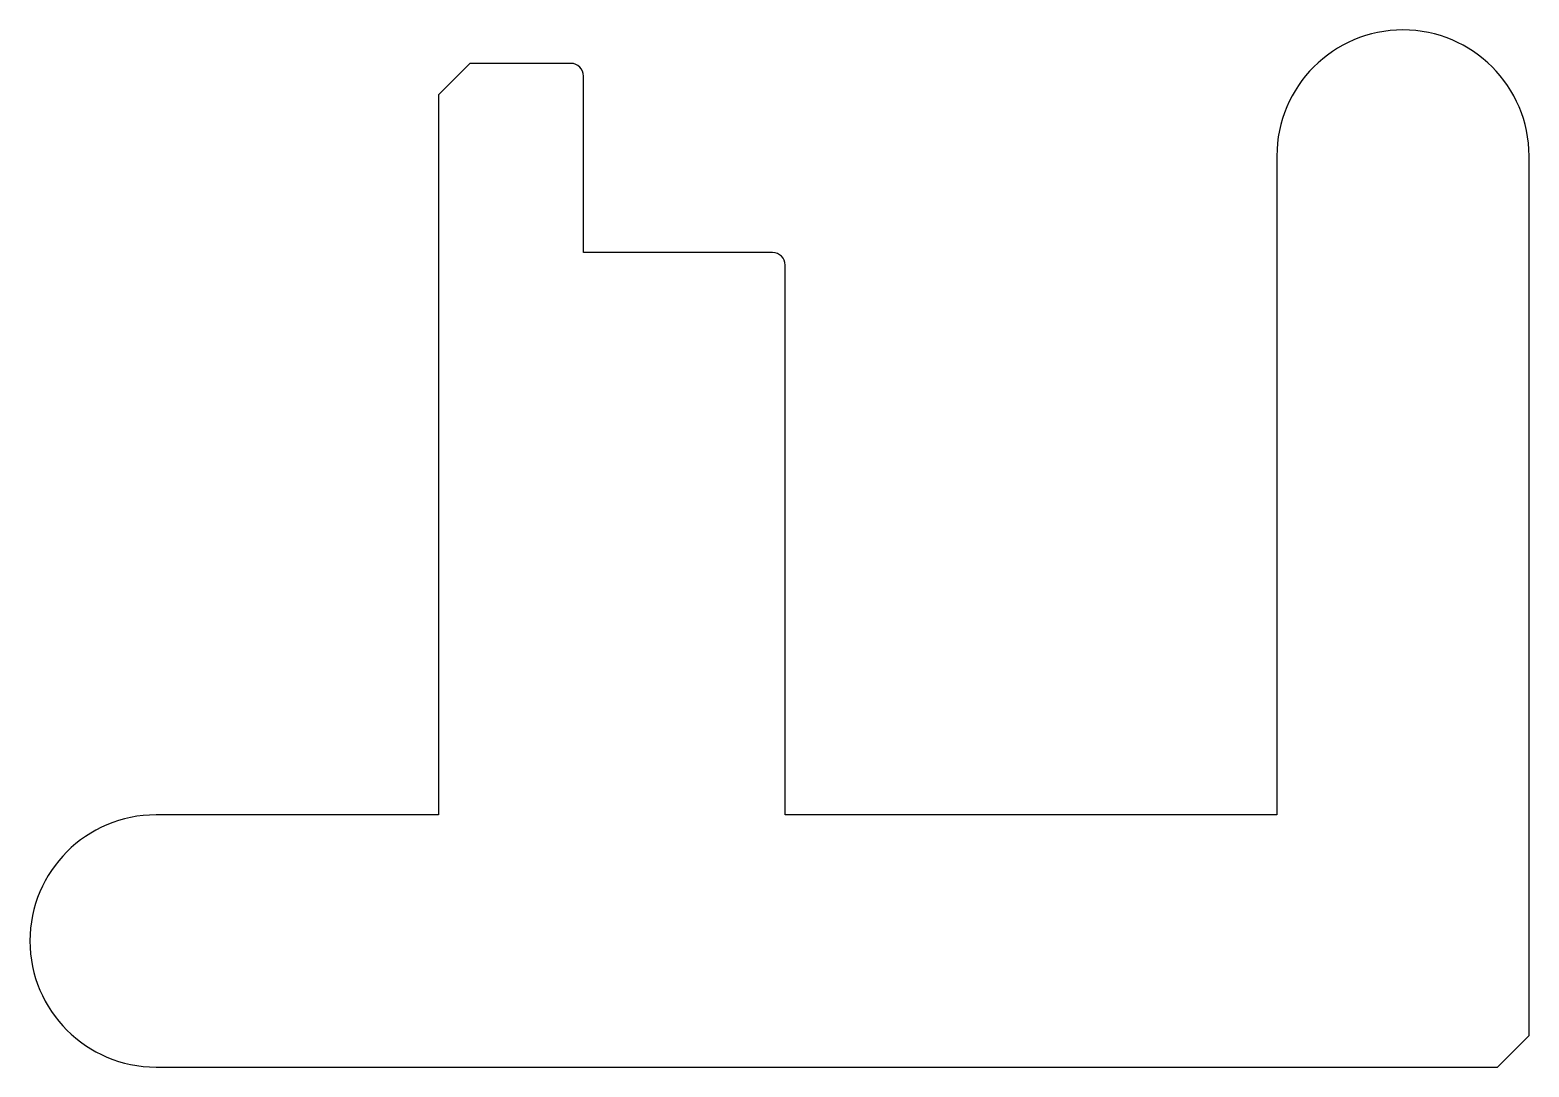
# Model space of a CAD drawing. Extents: x 0 to 238, y 0 to 164.
import ezdxf

# ---------------------------------------------------------------- set-up
doc = ezdxf.new("R2010")
doc.units = 0
doc.header["$MEASUREMENT"] = 0
doc.layers.get('0').update_dxf_attribs({"linetype": 'CONTINUOUS'})

msp = doc.modelspace()

# ---------------------------------------------------------------- linework, layer by layer
for p, q in [((69.8, 159.2), (64.8, 154.2)), ((85.8, 159.2), (69.8, 159.2)), ((87.8, 129.2), (87.8, 157.2)), ((64.8, 154.2), (64.8, 40)), ((197.8, 144.5), (197.8, 40)), ((237.8, 5), (237.8, 144.5)), ((117.8, 129.2), (87.8, 129.2)), ((119.8, 40), (119.8, 127.2)), ((64.8, 40), (20, 40)), ((197.8, 40), (119.8, 40)), ((232.8, 0), (237.8, 5)), ((20, 0), (232.8, 0))]:
    msp.add_line(p, q)
for centre, radius, start, end in [((217.8, 144.5), 20, 0, 180), ((85.8, 157.2), 2, 0, 90), ((117.8, 127.2), 2, 0, 90), ((20, 20), 20, 90, 270)]:
    msp.add_arc(centre, radius, start, end)

doc.saveas('drawing.dxf')
